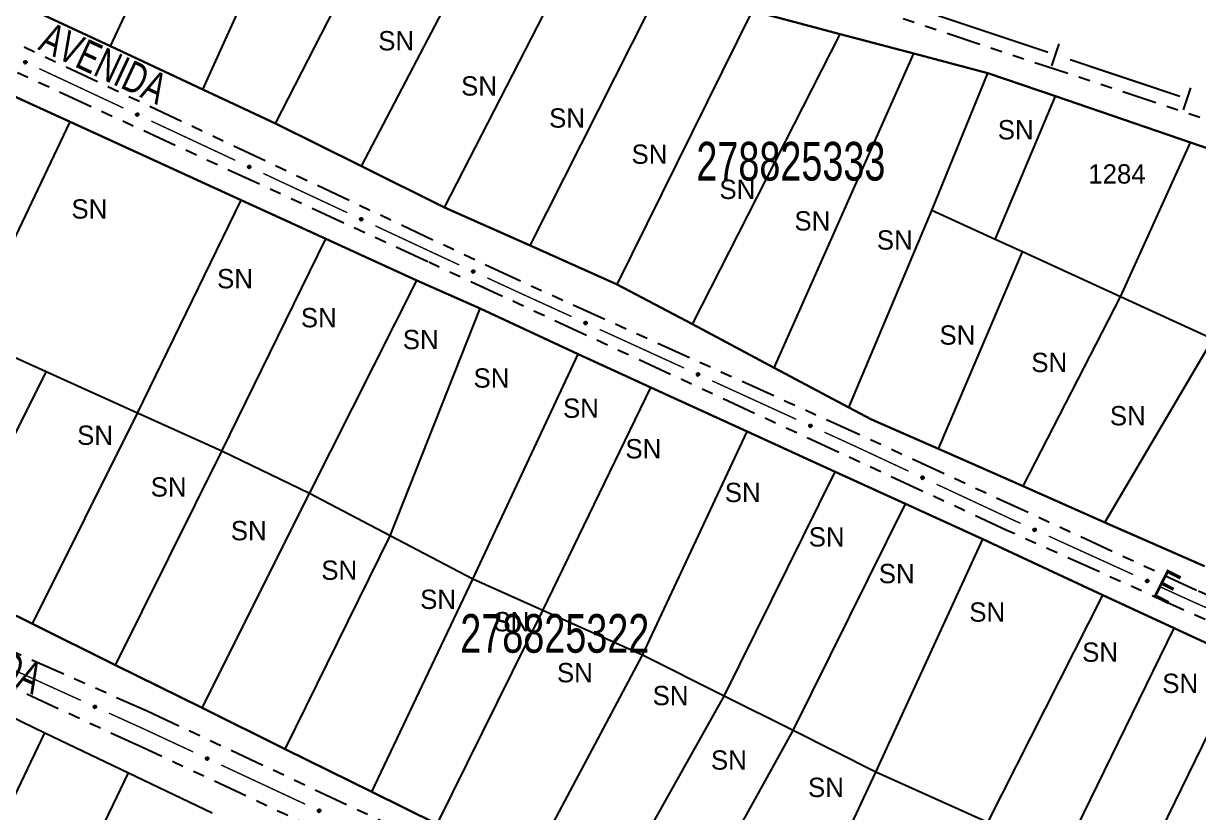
# Model space of a CAD drawing. Extents: x 203665 to 205970, y 4870865 to 4873745.
# Drawn here: x 204718.4 to 204870.5, y 4873428.7 to 4873530.9 of the extents above; entities that cross this region are included whole.
import ezdxf
from ezdxf.enums import TextEntityAlignment as Align

# ---------------------------------------------------------------- set-up
doc = ezdxf.new("R2010")
doc.units = 0
doc.header["$LTSCALE"] = 1.5
doc.header["$MEASUREMENT"] = 0
doc.linetypes.add('TRACO_25', pattern=[8, 3, -1, 1, -1, 1, -1])
for name, color, linetype in [('CD_MALHA_LOTES', 7, 'CONTINUOUS'), ('CD_TXT_QUADRA', 7, 'CONTINUOUS'), ('LM-LIM-SETORES-BAIRROS', 250, 'CONTINUOUS'), ('RU-QUADRA', 210, 'CONTINUOUS'), ('SV-EIXO-RUA-N-PAV', 6, 'CONTINUOUS'), ('SV-RUA-NAO-PAV', 7, 'CONTINUOUS'), ('SV-TXT-RUA-N-PAV', 7, 'CONTINUOUS'), ('Th_NmrPort', 1, 'CONTINUOUS')]:
    doc.layers.add(name, color=color, linetype=linetype)
doc.styles.add('ARIAL', font='ARIAL.SHX')

msp = doc.modelspace()

# ---------------------------------------------------------------- linework, layer by layer
at = {"layer": 'CD_MALHA_LOTES', "linetype": 'Continuous', "flags": 128}
for points in [[(204729.648978, 4873527.948815), (204743.143872, 4873556.905958)], [(204741.621224, 4873522.347746), (204755.494282, 4873553.003754)], [(204751, 4873517.96), (204767.09, 4873549.34)], [(204762.154102, 4873512.418601), (204779.335392, 4873545.275572)], [(204772.9, 4873507.08), (204790.59, 4873541.54)], [(204784.004126, 4873502.127152), (204801.592315, 4873537.068604)], [(204729.648978, 4873527.948815), (204718.715655, 4873533.063837)], [(204795.23, 4873497.12), (204812.76, 4873532.53)], [(204812.76, 4873532.53), (204824.121069, 4873529.522987)], [(204804.978252, 4873491.943832), (204824.121069, 4873529.522987)], [(204824.121069, 4873529.522987), (204833.664302, 4873526.997113)], [(204741.621224, 4873522.347746), (204729.648978, 4873527.948815)], [(204815.551503, 4873486.329603), (204833.664302, 4873526.997113)], [(204833.664302, 4873526.997113), (204843.25, 4873524.46)], [(204835.97, 4873506.68), (204843.25, 4873524.46)], [(204843.25, 4873524.46), (204851.985339, 4873521.465648)], [(204717.150195, 4873521.490236), (204724.424104, 4873518.162118)], [(204751, 4873517.96), (204741.621224, 4873522.347746)], [(204844.199308, 4873502.912953), (204851.985339, 4873521.465648)], [(204851.985339, 4873521.465648), (204869.481131, 4873515.468336)], [(204711.2, 4873490.35), (204724.424104, 4873518.162118)], [(204724.424104, 4873518.162118), (204746.583742, 4873508.023156)], [(204762.154102, 4873512.418601), (204751, 4873517.96)], [(204860.421658, 4873495.487012), (204869.481131, 4873515.468336)], [(204869.481131, 4873515.468336), (204881.890949, 4873511.214424)], [(204772.9, 4873507.08), (204762.154102, 4873512.418601)], [(204733.150396, 4873480.449624), (204746.583742, 4873508.023156)], [(204746.583742, 4873508.023156), (204757.533117, 4873503.013359)], [(204784.004126, 4873502.127152), (204772.9, 4873507.08)], [(204825.228154, 4873481.191454), (204835.97, 4873506.68)], [(204844.199308, 4873502.912953), (204835.97, 4873506.68)], [(204744.08, 4873475.52), (204757.533117, 4873503.013359)], [(204757.533117, 4873503.013359), (204769.313578, 4873497.623305)], [(204847.705568, 4873501.307928), (204844.199308, 4873502.912953)], [(204795.23, 4873497.12), (204784.004126, 4873502.127152)], [(204836.839897, 4873475.806703), (204847.705568, 4873501.307928)], [(204860.421658, 4873495.487012), (204847.705568, 4873501.307928)], [(204755.41, 4873470.06), (204769.313578, 4873497.623305)], [(204769.313578, 4873497.623305), (204777.524129, 4873494.013082)], [(204804.978252, 4873491.943832), (204795.23, 4873497.12)], [(204847.799352, 4873470.972255), (204860.421658, 4873495.487012)], [(204872.374364, 4873490.015542), (204860.421658, 4873495.487012)], [(204765.870989, 4873464.559688), (204777.524129, 4873494.013082)], [(204777.524129, 4873494.013082), (204790.198867, 4873488.06741)], [(204815.551503, 4873486.329603), (204804.978252, 4873491.943832)], [(204721.308632, 4873485.790663), (204711.2, 4873490.35)], [(204858.384811, 4873466.302786), (204872.374364, 4873490.015542)], [(204776.54, 4873458.95), (204790.198867, 4873488.06741)], [(204790.198867, 4873488.06741), (204799.595364, 4873483.76812)], [(204825.228154, 4873481.191454), (204815.551503, 4873486.329603)], [(204707.913803, 4873458.923831), (204721.308632, 4873485.790663)], [(204733.150396, 4873480.449624), (204721.308632, 4873485.790663)], [(204785.618593, 4873454.893959), (204799.595364, 4873483.76812)], [(204799.595364, 4873483.76812), (204812.059091, 4873478.065443)], [(204719.563892, 4873453.15541), (204733.150396, 4873480.449624)], [(204744.08, 4873475.52), (204733.150396, 4873480.449624)], [(204836.839897, 4873475.806703), (204828.15, 4873479.64), (204825.228154, 4873481.191454)], [(204798.52, 4873449.13), (204812.059091, 4873478.065443)], [(204812.059091, 4873478.065443), (204823.468225, 4873472.845287)], [(204730.317831, 4873447.830708), (204744.08, 4873475.52)], [(204755.41, 4873470.06), (204744.08, 4873475.52)], [(204847.799352, 4873470.972255), (204836.839897, 4873475.806703)], [(204809.085103, 4873443.826472), (204823.468225, 4873472.845287)], [(204823.468225, 4873472.845287), (204832.557293, 4873468.686657)], [(204858.384811, 4873466.302786), (204847.799352, 4873470.972255)], [(204741.519777, 4873442.284181), (204755.41, 4873470.06)], [(204765.870989, 4873464.559688), (204755.41, 4873470.06)], [(204818.022138, 4873439.340211), (204832.557293, 4873468.686657)], [(204832.557293, 4873468.686657), (204842.56, 4873464.11)], [(204871.258635, 4873460.623869), (204858.384811, 4873466.302786)], [(204752.273707, 4873436.959484), (204765.870989, 4873464.559688)], [(204776.54, 4873458.95), (204765.870989, 4873464.559688)], [(204828.74, 4873433.96), (204842.56, 4873464.11)], [(204842.56, 4873464.11), (204858.12, 4873456.89)], [(204719.563892, 4873453.15541), (204707.913803, 4873458.923831)], [(204763.474176, 4873431.413688), (204776.54, 4873458.95)], [(204785.618593, 4873454.893959), (204776.54, 4873458.95)], [(204843.24, 4873427.44), (204858.12, 4873456.89)], [(204858.12, 4873456.89), (204867.333858, 4873452.626252)], [(204771.943494, 4873427.220193), (204785.618593, 4873454.893959)], [(204798.52, 4873449.13), (204785.618593, 4873454.893959)], [(204730.317831, 4873447.830708), (204719.563892, 4873453.15541)], [(204852.943081, 4873423.081618), (204867.333858, 4873452.626252)], [(204867.333858, 4873452.626252), (204876.427089, 4873448.418324)], [(204783.785183, 4873421.356903), (204798.52, 4873449.13)], [(204809.085103, 4873443.826472), (204798.52, 4873449.13)], [(204862.03, 4873419), (204876.427089, 4873448.418324)], [(204741.519777, 4873442.284181), (204730.317831, 4873447.830708)], [(204710.354215, 4873444.266481), (204721.17277, 4873439.074289)], [(204793.75551, 4873416.420199), (204809.085103, 4873443.826472)], [(204818.022138, 4873439.340211), (204809.085103, 4873443.826472)], [(204752.273707, 4873436.959484), (204741.519777, 4873442.284181)], [(204707.980945, 4873411.546553), (204721.17277, 4873439.074289)], [(204721.17277, 4873439.074289), (204731.991326, 4873433.882098)], [(204802.842351, 4873411.920944), (204818.022138, 4873439.340211)], [(204828.74, 4873433.96), (204818.022138, 4873439.340211)], [(204763.474176, 4873431.413688), (204752.273707, 4873436.959484)], [(204718.787202, 4873406.33619), (204731.991326, 4873433.882098)], [(204731.991326, 4873433.882098), (204742.809882, 4873428.689906)], [(204815.474687, 4873405.666174), (204828.74, 4873433.96)], [(204843.24, 4873427.44), (204828.74, 4873433.96)], [(204771.943494, 4873427.220193), (204763.474176, 4873431.413688)]]:
    msp.add_lwpolyline(points, dxfattribs=at)
at = {"layer": 'LM-LIM-SETORES-BAIRROS', "const_width": 0.25}
for points in [[(204836.797598, 4873531.907233), (204851.025618, 4873527.157133)], [(204853.871222, 4873526.207113), (204868.099242, 4873521.457013)]]:
    msp.add_lwpolyline(points, dxfattribs=at)
at = {"layer": 'LM-LIM-SETORES-BAIRROS'}
for points in [[(204851.499143, 4873525.417658), (204852.449163, 4873528.263261)], [(204868.572767, 4873519.717538), (204869.522787, 4873522.563142)]]:
    msp.add_lwpolyline(points, dxfattribs=at)
at = {"layer": 'RU-QUADRA', "linetype": 'Continuous', "flags": 128}
for points in [[(204718.715655, 4873533.063837), (204729.648978, 4873527.948815), (204741.621224, 4873522.347746), (204751, 4873517.96), (204762.154102, 4873512.418601), (204772.9, 4873507.08), (204784.004126, 4873502.127152), (204795.23, 4873497.12), (204804.978252, 4873491.943832), (204815.551503, 4873486.329603), (204825.228154, 4873481.191454), (204828.15, 4873479.64), (204836.839897, 4873475.806703), (204847.799352, 4873470.972255), (204858.384811, 4873466.302786), (204871.258635, 4873460.623869)], [(204881.890949, 4873511.214424), (204869.481131, 4873515.468336), (204851.985339, 4873521.465648), (204843.25, 4873524.46), (204833.664302, 4873526.997113), (204824.121069, 4873529.522987), (204812.76, 4873532.53)], [(204876.427089, 4873448.418324), (204867.333858, 4873452.626252), (204858.12, 4873456.89), (204842.56, 4873464.11), (204832.557293, 4873468.686657), (204823.468225, 4873472.845287), (204812.059091, 4873478.065443), (204799.595364, 4873483.76812), (204790.198867, 4873488.06741), (204777.524129, 4873494.013082), (204769.313578, 4873497.623305), (204757.533117, 4873503.013359), (204746.583742, 4873508.023156), (204724.424104, 4873518.162118), (204717.150195, 4873521.490236)], [(204707.913803, 4873458.923831), (204719.563892, 4873453.15541), (204730.317831, 4873447.830708), (204741.519777, 4873442.284181), (204752.273707, 4873436.959484), (204763.474176, 4873431.413688), (204771.943494, 4873427.220193), (204783.785183, 4873421.356903), (204793.75551, 4873416.420199), (204802.842351, 4873411.920944), (204815.474687, 4873405.666174), (204828.011592, 4873399.458655), (204838.676933, 4873394.177822), (204848.038802, 4873389.54239), (204860.981651, 4873383.133872), (204871.219246, 4873378.064833)], [(204710.354215, 4873444.266481), (204721.17277, 4873439.074289), (204731.991326, 4873433.882098), (204742.809882, 4873428.689906)]]:
    msp.add_lwpolyline(points, dxfattribs=at)
at = {"layer": 'SV-EIXO-RUA-N-PAV'}
for points in [[(204718.552827, 4873526.046613), (204718.598568, 4873526.063927), (204718.641421, 4873526.069454), (204718.678489, 4873526.063776), (204718.709937, 4873526.050218), (204718.740548, 4873526.032724), (204718.767518, 4873526.008277), (204718.791442, 4873525.974513), (204718.809132, 4873525.92875), (204718.811909, 4873525.884479), (204718.808287, 4873525.84784), (204718.796038, 4873525.814234), (204718.778545, 4873525.784782), (204718.752224, 4873525.757607), (204718.717771, 4873525.733696), (204718.671324, 4873525.717022), (204718.629275, 4873525.711892), (204718.593565, 4873525.718324), (204718.559858, 4873525.730853), (204718.528821, 4873525.749088), (204718.502485, 4873525.773238), (204718.478473, 4873525.807971), (204718.462623, 4873525.854032), (204718.457027, 4873525.895912), (204718.462957, 4873525.931703), (204718.476039, 4873525.96461), (204718.493212, 4873525.995525), (204718.516658, 4873526.02366), (204718.552827, 4873526.046613)], [(204733.044376, 4873519.26465), (204733.090117, 4873519.281964), (204733.13297, 4873519.287491), (204733.170038, 4873519.281814), (204733.201486, 4873519.268255), (204733.232097, 4873519.250761), (204733.259067, 4873519.226314), (204733.282991, 4873519.19255), (204733.300681, 4873519.146788), (204733.303458, 4873519.102517), (204733.299836, 4873519.065878), (204733.287586, 4873519.032272), (204733.270093, 4873519.00282), (204733.243773, 4873518.975644), (204733.20932, 4873518.951734), (204733.162873, 4873518.935059), (204733.120824, 4873518.929929), (204733.085114, 4873518.936362), (204733.051407, 4873518.948891), (204733.02037, 4873518.967126), (204732.994034, 4873518.991276), (204732.970022, 4873519.026008), (204732.954172, 4873519.072069), (204732.948576, 4873519.113949), (204732.954506, 4873519.14974), (204732.967588, 4873519.182648), (204732.984761, 4873519.213563), (204733.008207, 4873519.241697), (204733.044376, 4873519.26465)], [(204747.538026, 4873512.487275), (204747.583761, 4873512.504605), (204747.626612, 4873512.510148), (204747.663682, 4873512.504484), (204747.695135, 4873512.490937), (204747.725752, 4873512.473454), (204747.752731, 4873512.449017), (204747.776667, 4873512.415262), (204747.794374, 4873512.369506), (204747.797167, 4873512.325236), (204747.793559, 4873512.288595), (204747.781321, 4873512.254985), (204747.763839, 4873512.225527), (204747.737528, 4873512.198342), (204747.703084, 4873512.174418), (204747.656643, 4873512.157727), (204747.614596, 4873512.152581), (204747.578884, 4873512.159001), (204747.545172, 4873512.171518), (204747.514129, 4873512.189741), (204747.487783, 4873512.213882), (204747.463759, 4873512.248605), (204747.447892, 4873512.294661), (204747.442281, 4873512.336539), (204747.448198, 4873512.372332), (204747.461268, 4873512.405244), (204747.47843, 4873512.436166), (204747.501865, 4873512.464309), (204747.538026, 4873512.487275)], [(204762.032048, 4873505.710599), (204762.077783, 4873505.72793), (204762.120634, 4873505.733473), (204762.157704, 4873505.727809), (204762.189157, 4873505.714262), (204762.219774, 4873505.696779), (204762.246753, 4873505.672342), (204762.270689, 4873505.638587), (204762.288396, 4873505.59283), (204762.291189, 4873505.548561), (204762.28758, 4873505.51192), (204762.275343, 4873505.47831), (204762.257861, 4873505.448851), (204762.23155, 4873505.421666), (204762.197106, 4873505.397743), (204762.150665, 4873505.381052), (204762.108618, 4873505.375906), (204762.072906, 4873505.382326), (204762.039194, 4873505.394843), (204762.008151, 4873505.413066), (204761.981805, 4873505.437206), (204761.957781, 4873505.47193), (204761.941914, 4873505.517985), (204761.936303, 4873505.559864), (204761.94222, 4873505.595657), (204761.95529, 4873505.628569), (204761.972452, 4873505.65949), (204761.995887, 4873505.687633), (204762.032048, 4873505.710599)], [(204776.53434, 4873498.952684), (204776.580009, 4873498.970187), (204776.622839, 4873498.975891), (204776.65993, 4873498.970367), (204776.691434, 4873498.956939), (204776.722117, 4873498.939571), (204776.749188, 4873498.915236), (204776.773251, 4873498.881571), (204776.79113, 4873498.835882), (204776.79409, 4873498.791623), (204776.79062, 4873498.754969), (204776.778509, 4873498.721313), (204776.761138, 4873498.691789), (204776.734931, 4873498.664505), (204776.700577, 4873498.640452), (204776.654199, 4873498.623586), (204776.612172, 4873498.618282), (204776.576436, 4873498.624567), (204776.542677, 4873498.636956), (204776.511565, 4873498.655062), (204776.485129, 4873498.679103), (204776.460974, 4873498.713736), (204776.444933, 4873498.759731), (204776.439164, 4873498.801588), (204776.444946, 4873498.837403), (204776.457892, 4873498.870364), (204776.474937, 4873498.90135), (204776.498266, 4873498.929582), (204776.53434, 4873498.952684)], [(204791.073553, 4873492.274914), (204791.119136, 4873492.29264), (204791.161938, 4873492.298553), (204791.199055, 4873492.293211), (204791.230624, 4873492.279937), (204791.261392, 4873492.262719), (204791.288582, 4873492.238517), (204791.312809, 4873492.20497), (204791.330912, 4873492.159369), (204791.334088, 4873492.115125), (204791.330797, 4873492.078455), (204791.318851, 4873492.04474), (204791.301625, 4873492.015131), (204791.27555, 4873491.987719), (204791.241314, 4873491.963499), (204791.19502, 4873491.946406), (204791.153019, 4873491.940896), (204791.117253, 4873491.947007), (204791.083434, 4873491.959231), (204791.052234, 4873491.977185), (204791.02568, 4873492.001096), (204791.001356, 4873492.03561), (204790.985091, 4873492.081526), (204790.979117, 4873492.123354), (204790.984724, 4873492.159197), (204790.997508, 4873492.192221), (204791.014402, 4873492.223291), (204791.037593, 4873492.251635), (204791.073553, 4873492.274914)], [(204805.62572, 4873485.624015), (204805.671303, 4873485.641741), (204805.714104, 4873485.647654), (204805.751222, 4873485.642312), (204805.782791, 4873485.629038), (204805.813558, 4873485.611821), (204805.840748, 4873485.587618), (204805.864976, 4873485.554072), (204805.883078, 4873485.50847), (204805.886254, 4873485.464226), (204805.882963, 4873485.427556), (204805.871017, 4873485.393841), (204805.853791, 4873485.364232), (204805.827717, 4873485.33682), (204805.793481, 4873485.3126), (204805.747186, 4873485.295507), (204805.705186, 4873485.289997), (204805.669419, 4873485.296108), (204805.6356, 4873485.308332), (204805.6044, 4873485.326286), (204805.577847, 4873485.350197), (204805.553522, 4873485.384711), (204805.537257, 4873485.430628), (204805.531284, 4873485.472456), (204805.53689, 4873485.508298), (204805.549675, 4873485.541323), (204805.566568, 4873485.572392), (204805.589759, 4873485.600737), (204805.62572, 4873485.624015)], [(204820.175752, 4873478.968341), (204820.221342, 4873478.986048), (204820.264146, 4873478.991944), (204820.301262, 4873478.986586), (204820.332825, 4873478.9733), (204820.363585, 4873478.95607), (204820.390765, 4873478.931856), (204820.414979, 4873478.8983), (204820.433063, 4873478.852691), (204820.436221, 4873478.808446), (204820.432915, 4873478.771777), (204820.420955, 4873478.738067), (204820.403717, 4873478.708465), (204820.377631, 4873478.681064), (204820.343386, 4873478.656857), (204820.297084, 4873478.639783), (204820.255081, 4873478.634291), (204820.219317, 4873478.640416), (204820.185503, 4873478.652654), (204820.15431, 4873478.670621), (204820.127767, 4873478.694543), (204820.103457, 4873478.729067), (204820.08721, 4873478.77499), (204820.081254, 4873478.816821), (204820.086875, 4873478.852661), (204820.099673, 4873478.88568), (204820.116579, 4873478.916742), (204820.139782, 4873478.945078), (204820.175752, 4873478.968341)], [(204834.696584, 4873472.247596), (204834.742307, 4873472.26496), (204834.785153, 4873472.270534), (204834.822228, 4873472.264897), (204834.85369, 4873472.251373), (204834.88432, 4873472.233912), (204834.911317, 4873472.209495), (204834.935278, 4873472.175757), (204834.953018, 4873472.130013), (204834.955843, 4873472.085746), (204834.952261, 4873472.049103), (204834.940048, 4873472.015483), (204834.922587, 4873471.986012), (204834.896296, 4873471.958808), (204834.861869, 4873471.93486), (204834.81544, 4873471.918135), (204834.773397, 4873471.912959), (204834.73768, 4873471.919353), (204834.703959, 4873471.931845), (204834.672903, 4873471.950046), (204834.64654, 4873471.974167), (204834.622491, 4873472.008873), (204834.60659, 4873472.054917), (204834.600949, 4873472.096791), (204834.60684, 4873472.132589), (204834.619886, 4873472.16551), (204834.637025, 4873472.196444), (204834.66044, 4873472.224604), (204834.696584, 4873472.247596)], [(204849.206046, 4873465.506832), (204849.251598, 4873465.524638), (204849.294389, 4873465.530626), (204849.331516, 4873465.525348), (204849.363108, 4873465.51213), (204849.393906, 4873465.494966), (204849.421138, 4873465.470812), (204849.445424, 4873465.437307), (204849.463606, 4873465.391738), (204849.46686, 4873465.3475), (204849.463633, 4873465.310824), (204849.451746, 4873465.277087), (204849.434571, 4873465.247449), (204849.408545, 4873465.219991), (204849.374352, 4873465.195711), (204849.328087, 4873465.178537), (204849.286096, 4873465.172954), (204849.250319, 4873465.179002), (204849.216479, 4873465.191167), (204849.185247, 4873465.209066), (204849.158652, 4873465.232931), (204849.134268, 4873465.267403), (204849.117922, 4873465.313291), (204849.111876, 4873465.355108), (204849.117419, 4873465.390961), (204849.130146, 4873465.424007), (204849.146985, 4873465.455106), (204849.170127, 4873465.483491), (204849.206046, 4873465.506832)], [(204863.769818, 4873458.881385), (204863.81537, 4873458.89919), (204863.858161, 4873458.905179), (204863.895288, 4873458.899901), (204863.92688, 4873458.886682), (204863.957677, 4873458.869519), (204863.98491, 4873458.845364), (204864.009196, 4873458.81186), (204864.027378, 4873458.76629), (204864.030631, 4873458.722052), (204864.027405, 4873458.685376), (204864.015518, 4873458.65164), (204863.998343, 4873458.622001), (204863.972317, 4873458.594544), (204863.938123, 4873458.570263), (204863.891859, 4873458.55309), (204863.849868, 4873458.547507), (204863.814091, 4873458.553554), (204863.78025, 4873458.565719), (204863.749019, 4873458.583619), (204863.722424, 4873458.607484), (204863.698039, 4873458.641955), (204863.681694, 4873458.687843), (204863.675647, 4873458.729661), (204863.681191, 4873458.765513), (204863.693918, 4873458.79856), (204863.710757, 4873458.829658), (204863.733898, 4873458.858044), (204863.769818, 4873458.881385)], [(204727.55571, 4873442.590915), (204727.601247, 4873442.60876), (204727.644032, 4873442.614784), (204727.681164, 4873442.609538), (204727.712768, 4873442.596347), (204727.743579, 4873442.57921), (204727.770832, 4873442.555078), (204727.795147, 4873442.521595), (204727.813368, 4873442.476041), (204727.81666, 4873442.431805), (204727.813464, 4873442.395126), (204727.801606, 4873442.36138), (204727.784457, 4873442.331727), (204727.758454, 4873442.304247), (204727.724281, 4873442.279938), (204727.678031, 4873442.262724), (204727.636045, 4873442.257105), (204727.600263, 4873442.263123), (204727.566412, 4873442.275259), (204727.535165, 4873442.293131), (204727.50855, 4873442.316973), (204727.484136, 4873442.351424), (204727.467751, 4873442.397298), (204727.461669, 4873442.43911), (204727.467182, 4873442.474968), (204727.479881, 4873442.508025), (204727.496693, 4873442.539138), (204727.51981, 4873442.567543), (204727.55571, 4873442.590915)], [(204742.089281, 4873435.897273), (204742.134999, 4873435.914647), (204742.177845, 4873435.920231), (204742.21492, 4873435.914602), (204742.246386, 4873435.901086), (204742.27702, 4873435.883632), (204742.304023, 4873435.859221), (204742.327991, 4873435.825489), (204742.345742, 4873435.779749), (204742.348577, 4873435.735482), (204742.345004, 4873435.698838), (204742.332799, 4873435.665216), (204742.315345, 4873435.635741), (204742.28906, 4873435.608531), (204742.254639, 4873435.584575), (204742.208214, 4873435.567839), (204742.166172, 4873435.562653), (204742.130454, 4873435.569038), (204742.09673, 4873435.581523), (204742.065669, 4873435.599716), (204742.039301, 4873435.623832), (204742.015243, 4873435.658532), (204741.999332, 4873435.704572), (204741.993681, 4873435.746445), (204741.999563, 4873435.782244), (204742.012601, 4873435.815168), (204742.029734, 4873435.846106), (204742.053142, 4873435.874272), (204742.089281, 4873435.897273)], [(204756.589792, 4873429.134494), (204756.635511, 4873429.151868), (204756.678356, 4873429.157452), (204756.715432, 4873429.151824), (204756.746898, 4873429.138307), (204756.777531, 4873429.120853), (204756.804534, 4873429.096442), (204756.828503, 4873429.06271), (204756.846253, 4873429.016971), (204756.849088, 4873428.972704), (204756.845515, 4873428.93606), (204756.83331, 4873428.902438), (204756.815856, 4873428.872963), (204756.789572, 4873428.845752), (204756.75515, 4873428.821796), (204756.708725, 4873428.80506), (204756.666683, 4873428.799874), (204756.630965, 4873428.80626), (204756.597241, 4873428.818744), (204756.56618, 4873428.836938), (204756.539812, 4873428.861053), (204756.515754, 4873428.895754), (204756.499843, 4873428.941794), (204756.494192, 4873428.983666), (204756.500074, 4873429.019465), (204756.513113, 4873429.05239), (204756.530245, 4873429.083328), (204756.553654, 4873429.111493), (204756.589792, 4873429.134494)]]:
    msp.add_lwpolyline(points, close=True, dxfattribs=at)
for points in [[(204718.457027, 4873525.895912), (204718.778545, 4873525.784782)], [(204718.461366, 4873525.873145), (204718.760656, 4873525.772249)], [(204718.462623, 4873525.854032), (204718.752224, 4873525.757607)], [(204718.46281, 4873525.91164), (204718.784345, 4873525.800333)], [(204718.462957, 4873525.931703), (204718.796038, 4873525.814234)], [(204718.471668, 4873525.946664), (204718.799462, 4873525.829416)], [(204718.474674, 4873525.830759), (204718.732023, 4873525.746479)], [(204718.476039, 4873525.96461), (204718.808287, 4873525.84784)], [(204718.478473, 4873525.807971), (204718.717771, 4873525.733696)], [(204718.48852, 4873525.979455), (204718.806348, 4873525.869883)], [(204718.493212, 4873525.995525), (204718.811909, 4873525.884479)], [(204718.496475, 4873525.790425), (204718.687324, 4873525.728227)], [(204718.502485, 4873525.773238), (204718.671324, 4873525.717022)], [(204718.509159, 4873526.00746), (204718.806556, 4873525.908957)], [(204718.516658, 4873526.02366), (204718.809132, 4873525.92875)], [(204718.519853, 4873525.759899), (204718.644281, 4873525.716733)], [(204718.528821, 4873525.749088), (204718.629275, 4873525.711892)], [(204718.534742, 4873526.033151), (204718.796298, 4873525.951421)], [(204718.552827, 4873526.046613), (204718.791442, 4873525.974513)], [(204718.578126, 4873526.055031), (204718.772603, 4873525.994148)], [(204718.598568, 4873526.063927), (204718.767518, 4873526.008277)], [(204718.622983, 4873526.067183), (204718.745597, 4873526.023359)], [(204718.641421, 4873526.069454), (204718.740548, 4873526.032724)], [(204732.948576, 4873519.113949), (204733.270093, 4873519.00282)], [(204732.952915, 4873519.091182), (204733.252205, 4873518.990287)], [(204732.954172, 4873519.072069), (204733.243773, 4873518.975644)], [(204732.954358, 4873519.129677), (204733.275894, 4873519.018371)], [(204732.954506, 4873519.14974), (204733.287586, 4873519.032272)], [(204732.963217, 4873519.164702), (204733.291011, 4873519.047453)], [(204732.966223, 4873519.048797), (204733.223572, 4873518.964516)], [(204732.967588, 4873519.182648), (204733.299836, 4873519.065878)], [(204732.970022, 4873519.026008), (204733.20932, 4873518.951734)], [(204732.980069, 4873519.197492), (204733.297897, 4873519.087921)], [(204732.984761, 4873519.213563), (204733.303458, 4873519.102517)], [(204732.988024, 4873519.008463), (204733.178873, 4873518.946264)], [(204732.994034, 4873518.991276), (204733.162873, 4873518.935059)], [(204733.000708, 4873519.225497), (204733.298105, 4873519.126994)], [(204733.008207, 4873519.241697), (204733.300681, 4873519.146788)], [(204733.011402, 4873518.977937), (204733.13583, 4873518.934771)], [(204733.02037, 4873518.967126), (204733.120824, 4873518.929929)], [(204733.026291, 4873519.251189), (204733.287847, 4873519.169459)], [(204733.044376, 4873519.26465), (204733.282991, 4873519.19255)], [(204733.069675, 4873519.273069), (204733.264152, 4873519.212186)], [(204733.090117, 4873519.281964), (204733.259067, 4873519.226314)], [(204733.114532, 4873519.28522), (204733.237146, 4873519.241397)], [(204733.13297, 4873519.287491), (204733.232097, 4873519.250761)], [(204747.442281, 4873512.336539), (204747.763839, 4873512.225527)], [(204747.446628, 4873512.313773), (204747.745955, 4873512.212987)], [(204747.447892, 4873512.294661), (204747.737528, 4873512.198342)], [(204747.448058, 4873512.352269), (204747.769634, 4873512.24108)], [(204747.448198, 4873512.372332), (204747.781321, 4873512.254985)], [(204747.456903, 4873512.387297), (204747.78474, 4873512.270168)], [(204747.459952, 4873512.271392), (204747.717332, 4873512.187206)], [(204747.461268, 4873512.405244), (204747.793559, 4873512.288595)], [(204747.463759, 4873512.248605), (204747.703084, 4873512.174418)], [(204747.473744, 4873512.420093), (204747.791612, 4873512.310638)], [(204747.47843, 4873512.436166), (204747.797167, 4873512.325236)], [(204747.481768, 4873512.231067), (204747.672639, 4873512.168938)], [(204747.487783, 4873512.213882), (204747.656643, 4873512.157727)], [(204747.494372, 4873512.448106), (204747.791805, 4873512.349711)], [(204747.501865, 4873512.464309), (204747.794374, 4873512.369506)], [(204747.505157, 4873512.200549), (204747.6296, 4873512.157428)], [(204747.514129, 4873512.189741), (204747.614596, 4873512.152581)], [(204747.519946, 4873512.473807), (204747.781531, 4873512.392172)], [(204747.538026, 4873512.487275), (204747.776667, 4873512.415262)], [(204747.563322, 4873512.495702), (204747.757821, 4873512.43489)], [(204747.583761, 4873512.504605), (204747.752731, 4873512.449017)], [(204747.608174, 4873512.50787), (204747.730804, 4873512.464091)], [(204747.626612, 4873512.510148), (204747.725752, 4873512.473454)], [(204761.967766, 4873505.643418), (204762.285634, 4873505.533963)], [(204761.972452, 4873505.65949), (204762.291189, 4873505.548561)], [(204761.988394, 4873505.67143), (204762.285827, 4873505.573036)], [(204761.995887, 4873505.687633), (204762.288396, 4873505.59283)], [(204762.013967, 4873505.697131), (204762.275553, 4873505.615497)], [(204762.032048, 4873505.710599), (204762.270689, 4873505.638587)], [(204762.057344, 4873505.719027), (204762.251843, 4873505.658215)], [(204762.077783, 4873505.72793), (204762.246753, 4873505.672342)], [(204762.102196, 4873505.731195), (204762.224826, 4873505.687416)], [(204762.120634, 4873505.733473), (204762.219774, 4873505.696779)], [(204761.936303, 4873505.559864), (204762.257861, 4873505.448851)], [(204761.94065, 4873505.537098), (204762.239977, 4873505.436312)], [(204761.941914, 4873505.517985), (204762.23155, 4873505.421666)], [(204761.94208, 4873505.575593), (204762.263656, 4873505.464404)], [(204761.94222, 4873505.595657), (204762.275343, 4873505.47831)], [(204761.950925, 4873505.610621), (204762.278762, 4873505.493493)], [(204761.953974, 4873505.494717), (204762.211354, 4873505.410531)], [(204761.95529, 4873505.628569), (204762.28758, 4873505.51192)], [(204761.957781, 4873505.47193), (204762.197106, 4873505.397743)], [(204761.97579, 4873505.454391), (204762.166661, 4873505.392263)], [(204761.981805, 4873505.437206), (204762.150665, 4873505.381052)], [(204761.999179, 4873505.423874), (204762.123622, 4873505.380753)], [(204762.008151, 4873505.413066), (204762.108618, 4873505.375906)], [(204776.439164, 4873498.801588), (204776.761138, 4873498.691789)], [(204776.443597, 4873498.778839), (204776.743302, 4873498.679182)], [(204776.444881, 4873498.81734), (204776.766875, 4873498.707364)], [(204776.444933, 4873498.759731), (204776.734931, 4873498.664505)], [(204776.444946, 4873498.837403), (204776.778509, 4873498.721313)], [(204776.453595, 4873498.852401), (204776.781871, 4873498.736509)], [(204776.457081, 4873498.736509), (204776.714776, 4873498.653293)], [(204776.457892, 4873498.870364), (204776.79062, 4873498.754969)], [(204776.460974, 4873498.713736), (204776.700577, 4873498.640452)], [(204776.470312, 4873498.88526), (204776.78859, 4873498.777004)], [(204776.474937, 4873498.90135), (204776.79409, 4873498.791623)], [(204776.479048, 4873498.696265), (204776.670153, 4873498.634857)], [(204776.485129, 4873498.679103), (204776.654199, 4873498.623586)], [(204776.490835, 4873498.913351), (204776.788636, 4873498.816078)], [(204776.498266, 4873498.929582), (204776.79113, 4873498.835882)], [(204776.502552, 4873498.665836), (204776.627158, 4873498.623185)], [(204776.511565, 4873498.655062), (204776.612172, 4873498.618282)], [(204776.516311, 4873498.939148), (204776.778202, 4873498.8585)], [(204776.53434, 4873498.952684), (204776.773251, 4873498.881571)], [(204776.559604, 4873498.961207), (204776.754331, 4873498.901128)], [(204776.580009, 4873498.970187), (204776.749188, 4873498.915236)], [(204776.60441, 4873498.973544), (204776.727204, 4873498.930228)], [(204776.622839, 4873498.975891), (204776.722117, 4873498.939571)], [(204790.979117, 4873492.123354), (204791.301625, 4873492.015131)], [(204790.983662, 4873492.100627), (204791.28385, 4873492.002437)], [(204790.984724, 4873492.159197), (204791.318851, 4873492.04474)], [(204790.984757, 4873492.139134), (204791.307284, 4873492.030734)], [(204790.985091, 4873492.081526), (204791.27555, 4873491.987719)], [(204790.9933, 4873492.174237), (204791.322138, 4873492.059952)], [(204790.997352, 4873492.058364), (204791.255451, 4873491.976409)], [(204790.997508, 4873492.192221), (204791.330797, 4873492.078455)], [(204791.001356, 4873492.03561), (204791.241314, 4873491.963499)], [(204791.009855, 4873492.207178), (204791.328659, 4873492.10048)], [(204791.014402, 4873492.223291), (204791.334088, 4873492.115125)], [(204791.019516, 4873492.018228), (204791.210918, 4873491.957755)], [(204791.02568, 4873492.001096), (204791.19502, 4873491.946406)], [(204791.030241, 4873492.235368), (204791.328514, 4873492.139553)], [(204791.037593, 4873492.251635), (204791.330912, 4873492.159369)], [(204791.043168, 4873491.987914), (204791.167981, 4873491.945873)], [(204791.052234, 4873491.977185), (204791.153019, 4873491.940896)], [(204791.05559, 4873492.26129), (204791.317873, 4873492.181924)], [(204791.073553, 4873492.274914), (204791.312809, 4873492.20497)], [(204791.098775, 4873492.28356), (204791.293794, 4873492.224435)], [(204791.119136, 4873492.29264), (204791.288582, 4873492.238517)], [(204791.143521, 4873492.296116), (204791.266525, 4873492.253401)], [(204791.161938, 4873492.298553), (204791.261392, 4873492.262719)], [(204805.531284, 4873485.472456), (204805.853791, 4873485.364232)], [(204805.535828, 4873485.449728), (204805.836016, 4873485.351538)], [(204805.53689, 4873485.508298), (204805.871017, 4873485.393841)], [(204805.536924, 4873485.488235), (204805.859451, 4873485.379835)], [(204805.537257, 4873485.430628), (204805.827717, 4873485.33682)], [(204805.545466, 4873485.523338), (204805.874305, 4873485.409053)], [(204805.549518, 4873485.407465), (204805.807617, 4873485.32551)], [(204805.549675, 4873485.541323), (204805.882963, 4873485.427556)], [(204805.553522, 4873485.384711), (204805.793481, 4873485.3126)], [(204805.562021, 4873485.556279), (204805.880825, 4873485.449581)], [(204805.566568, 4873485.572392), (204805.886254, 4873485.464226)], [(204805.571682, 4873485.367329), (204805.763085, 4873485.306856)], [(204805.577847, 4873485.350197), (204805.747186, 4873485.295507)], [(204805.582407, 4873485.584469), (204805.88068, 4873485.488655)], [(204805.589759, 4873485.600737), (204805.883078, 4873485.50847)], [(204805.595335, 4873485.337015), (204805.720147, 4873485.294974)], [(204805.6044, 4873485.326286), (204805.705186, 4873485.289997)], [(204805.607756, 4873485.610391), (204805.870039, 4873485.531025)], [(204805.62572, 4873485.624015), (204805.864976, 4873485.554072)], [(204805.650941, 4873485.632662), (204805.84596, 4873485.573536)], [(204805.671303, 4873485.641741), (204805.840748, 4873485.587618)], [(204805.695687, 4873485.645217), (204805.818691, 4873485.602502)], [(204805.714104, 4873485.647654), (204805.813558, 4873485.611821)], [(204820.081254, 4873478.816821), (204820.403717, 4873478.708465)], [(204820.085789, 4873478.794092), (204820.385937, 4873478.695778)], [(204820.086875, 4873478.852661), (204820.420955, 4873478.738067)], [(204820.086901, 4873478.832598), (204820.409383, 4873478.724065)], [(204820.08721, 4873478.77499), (204820.377631, 4873478.681064)], [(204820.095457, 4873478.867697), (204820.424249, 4873478.753277)], [(204820.099462, 4873478.751822), (204820.357527, 4873478.669762)], [(204820.099673, 4873478.88568), (204820.432915, 4873478.771777)], [(204820.103457, 4873478.729067), (204820.343386, 4873478.656857)], [(204820.112026, 4873478.900632), (204820.430786, 4873478.793803)], [(204820.116579, 4873478.916742), (204820.436221, 4873478.808446)], [(204820.121609, 4873478.711678), (204820.312987, 4873478.651126)], [(204820.127767, 4873478.694543), (204820.297084, 4873478.639783)], [(204820.132423, 4873478.928813), (204820.430657, 4873478.832876)], [(204820.139782, 4873478.945078), (204820.433063, 4873478.852691)], [(204820.145249, 4873478.681354), (204820.270045, 4873478.639262)], [(204820.15431, 4873478.670621), (204820.255081, 4873478.634291)], [(204820.157783, 4873478.954724), (204820.420034, 4873478.875251)], [(204820.175752, 4873478.968341), (204820.414979, 4873478.8983)], [(204820.200977, 4873478.976977), (204820.395972, 4873478.917772)], [(204820.221342, 4873478.986048), (204820.390765, 4873478.931856)], [(204820.245728, 4873478.989515), (204820.368715, 4873478.946749)], [(204820.264146, 4873478.991944), (204820.363585, 4873478.95607)], [(204834.632351, 4873472.180368), (204834.950298, 4873472.071144)], [(204834.637025, 4873472.196444), (204834.955843, 4873472.085746)], [(204834.652959, 4873472.208396), (204834.950463, 4873472.110217)], [(204834.66044, 4873472.224604), (204834.953018, 4873472.130013)], [(204834.678514, 4873472.234115), (204834.940159, 4873472.152671)], [(204834.696584, 4873472.247596), (204834.935278, 4873472.175757)], [(204834.721874, 4873472.256043), (204834.916418, 4873472.195371)], [(204834.742307, 4873472.26496), (204834.911317, 4873472.209495)], [(204834.766718, 4873472.268243), (204834.889379, 4873472.224553)], [(204834.785153, 4873472.270534), (204834.88432, 4873472.233912)], [(204834.600949, 4873472.096791), (204834.922587, 4873471.986012)], [(204834.605312, 4873472.074029), (204834.904712, 4873471.973459)], [(204834.60659, 4873472.054917), (204834.896296, 4873471.958808)], [(204834.606714, 4873472.112525), (204834.928371, 4873472.001569)], [(204834.60684, 4873472.132589), (204834.940048, 4873472.015483)], [(204834.615534, 4873472.14756), (204834.943456, 4873472.030669)], [(204834.618667, 4873472.031658), (204834.876108, 4873471.947658)], [(204834.619886, 4873472.16551), (204834.952261, 4873472.049103)], [(204834.622491, 4873472.008873), (204834.861869, 4873471.93486)], [(204834.640512, 4873471.991348), (204834.831428, 4873471.929357)], [(204834.64654, 4873471.974167), (204834.81544, 4873471.918135)], [(204834.663923, 4873471.960847), (204834.788398, 4873471.917817)], [(204834.672903, 4873471.950046), (204834.773397, 4873471.912959)], [(204849.111876, 4873465.355108), (204849.434571, 4873465.247449)], [(204849.116459, 4873465.332389), (204849.416819, 4873465.234724)], [(204849.117419, 4873465.390961), (204849.451746, 4873465.277087)], [(204849.117488, 4873465.370897), (204849.440204, 4873465.263061)], [(204849.117922, 4873465.313291), (204849.408545, 4873465.219991)], [(204849.125969, 4873465.406015), (204849.455007, 4873465.292305)], [(204849.130146, 4873465.424007), (204849.463633, 4873465.310824)], [(204849.130223, 4873465.290149), (204849.388466, 4873465.208646)], [(204849.134268, 4873465.267403), (204849.374352, 4873465.195711)], [(204849.142467, 4873465.438985), (204849.461457, 4873465.332845)], [(204849.146985, 4873465.455106), (204849.46686, 4873465.3475)], [(204849.152458, 4873465.250053), (204849.343966, 4873465.189914)], [(204849.158652, 4873465.232931), (204849.328087, 4873465.178537)], [(204849.162803, 4873465.467211), (204849.461243, 4873465.371918)], [(204849.170127, 4873465.483491), (204849.463606, 4873465.391738)], [(204849.176163, 4873465.21978), (204849.301049, 4873465.177957)], [(204849.185247, 4873465.209066), (204849.286096, 4873465.172954)], [(204849.188107, 4873465.493177), (204849.450528, 4873465.41427)], [(204849.206046, 4873465.506832), (204849.445424, 4873465.437307)], [(204849.231253, 4873465.515523), (204849.426375, 4873465.456738)], [(204849.251598, 4873465.524638), (204849.421138, 4873465.470812)], [(204849.275977, 4873465.528157), (204849.399055, 4873465.485657)], [(204849.294389, 4873465.530626), (204849.393906, 4873465.494966)], [(204863.675647, 4873458.729661), (204863.998343, 4873458.622001)], [(204863.680231, 4873458.706941), (204863.98059, 4873458.609276)], [(204863.681191, 4873458.765513), (204864.015518, 4873458.65164)], [(204863.68126, 4873458.74545), (204864.003976, 4873458.637614)], [(204863.681694, 4873458.687843), (204863.972317, 4873458.594544)], [(204863.68974, 4873458.780568), (204864.018779, 4873458.666858)], [(204863.693918, 4873458.79856), (204864.027405, 4873458.685376)], [(204863.693995, 4873458.664702), (204863.952237, 4873458.583198)], [(204863.698039, 4873458.641955), (204863.938123, 4873458.570263)], [(204863.706238, 4873458.813538), (204864.025228, 4873458.707397)], [(204863.710757, 4873458.829658), (204864.030631, 4873458.722052)], [(204863.716229, 4873458.624605), (204863.907737, 4873458.564466)], [(204863.722424, 4873458.607484), (204863.891859, 4873458.55309)], [(204863.726574, 4873458.841763), (204864.025015, 4873458.74647)], [(204863.733898, 4873458.858044), (204864.027378, 4873458.76629)], [(204863.739935, 4873458.594333), (204863.864821, 4873458.552509)], [(204863.749019, 4873458.583619), (204863.849868, 4873458.547507)], [(204863.751879, 4873458.867729), (204864.0143, 4873458.788822)], [(204863.769818, 4873458.881385), (204864.009196, 4873458.81186)], [(204863.795024, 4873458.890075), (204863.990147, 4873458.831291)], [(204863.81537, 4873458.89919), (204863.98491, 4873458.845364)], [(204863.839748, 4873458.902709), (204863.962827, 4873458.860209)], [(204863.858161, 4873458.905179), (204863.957677, 4873458.869519)], [(204727.461669, 4873442.43911), (204727.784457, 4873442.331727)], [(204727.466272, 4873442.416395), (204727.766715, 4873442.318987)], [(204727.467182, 4873442.474968), (204727.801606, 4873442.36138)], [(204727.467268, 4873442.454904), (204727.790076, 4873442.347344)], [(204727.467751, 4873442.397298), (204727.758454, 4873442.304247)], [(204727.475719, 4873442.49003), (204727.804854, 4873442.376601)], [(204727.479881, 4873442.508025), (204727.813464, 4873442.395126)], [(204727.480072, 4873442.374167), (204727.738384, 4873442.292885)], [(204727.484136, 4873442.351424), (204727.724281, 4873442.279938)], [(204727.492188, 4873442.523014), (204727.811269, 4873442.417146)], [(204727.496693, 4873442.539138), (204727.81666, 4873442.431805)], [(204727.502341, 4873442.334089), (204727.6939, 4873442.274115)], [(204727.50855, 4873442.316973), (204727.678031, 4873442.262724)], [(204727.5125, 4873442.551257), (204727.811022, 4873442.456219)], [(204727.51981, 4873442.567543), (204727.813368, 4873442.476041)], [(204727.526072, 4873442.303837), (204727.650994, 4873442.262121)], [(204727.535165, 4873442.293131), (204727.636045, 4873442.257105)], [(204727.537782, 4873442.577244), (204727.800271, 4873442.498561)], [(204727.55571, 4873442.590915), (204727.795147, 4873442.521595)], [(204727.580909, 4873442.599627), (204727.776081, 4873442.541009)], [(204727.601247, 4873442.60876), (204727.770832, 4873442.555078)], [(204727.625622, 4873442.612299), (204727.748737, 4873442.569904)], [(204727.644032, 4873442.614784), (204727.743579, 4873442.57921)], [(204741.993681, 4873435.746445), (204742.315345, 4873435.635741)], [(204741.99805, 4873435.723684), (204742.297473, 4873435.623184)], [(204741.999332, 4873435.704572), (204742.28906, 4873435.608531)], [(204741.999442, 4873435.76218), (204742.321125, 4873435.6513)], [(204741.999563, 4873435.782244), (204742.332799, 4873435.665216)], [(204742.008254, 4873435.797217), (204742.336203, 4873435.680402)], [(204742.011414, 4873435.681316), (204742.268874, 4873435.597376)], [(204742.012601, 4873435.815168), (204742.345004, 4873435.698838)], [(204742.025063, 4873435.830029), (204742.343036, 4873435.720879)], [(204742.029734, 4873435.846106), (204742.348577, 4873435.735482)], [(204742.045665, 4873435.858062), (204742.343192, 4873435.759953)], [(204742.053142, 4873435.874272), (204742.345742, 4873435.779749)], [(204742.071214, 4873435.883787), (204742.332878, 4873435.802404)], [(204742.089281, 4873435.897273), (204742.327991, 4873435.825489)], [(204742.114569, 4873435.905725), (204742.309127, 4873435.845099)], [(204742.134999, 4873435.914647), (204742.304023, 4873435.859221)], [(204742.15941, 4873435.917935), (204742.282081, 4873435.874274)], [(204742.177845, 4873435.920231), (204742.27702, 4873435.883632)], [(204742.015243, 4873435.658532), (204742.254639, 4873435.584575)], [(204742.033268, 4873435.641011), (204742.2242, 4873435.579065)], [(204742.039301, 4873435.623832), (204742.208214, 4873435.567839)], [(204742.056687, 4873435.610516), (204742.181172, 4873435.567514)], [(204742.065669, 4873435.599716), (204742.166172, 4873435.562653)], [(204756.494192, 4873428.983666), (204756.815856, 4873428.872963)], [(204756.498561, 4873428.960905), (204756.797984, 4873428.860406)], [(204756.499843, 4873428.941794), (204756.789572, 4873428.845752)], [(204756.499953, 4873428.999402), (204756.821636, 4873428.888521)], [(204756.500074, 4873429.019465), (204756.83331, 4873428.902438)], [(204756.508766, 4873429.034438), (204756.836715, 4873428.917624)], [(204756.511925, 4873428.918537), (204756.769386, 4873428.834597)], [(204756.513113, 4873429.05239), (204756.845515, 4873428.93606)], [(204756.515754, 4873428.895754), (204756.75515, 4873428.821796)], [(204756.525574, 4873429.067251), (204756.843547, 4873428.9581)], [(204756.530245, 4873429.083328), (204756.849088, 4873428.972704)], [(204756.53378, 4873428.878232), (204756.724711, 4873428.816286)], [(204756.539812, 4873428.861053), (204756.708725, 4873428.80506)], [(204756.546176, 4873429.095283), (204756.843703, 4873428.997174)], [(204756.553654, 4873429.111493), (204756.846253, 4873429.016971)], [(204756.557198, 4873428.847737), (204756.681683, 4873428.804736)], [(204756.56618, 4873428.836938), (204756.666683, 4873428.799874)], [(204756.571725, 4873429.121009), (204756.833389, 4873429.039625)], [(204756.589792, 4873429.134494), (204756.828503, 4873429.06271)], [(204756.61508, 4873429.142946), (204756.809638, 4873429.08232)], [(204756.635511, 4873429.151868), (204756.804534, 4873429.096442)], [(204756.659921, 4873429.155157), (204756.782593, 4873429.111495)], [(204756.678356, 4873429.157452), (204756.777531, 4873429.120853)]]:
    msp.add_lwpolyline(points, dxfattribs=at)
at = {"layer": 'SV-EIXO-RUA-N-PAV', "const_width": 0.18}
for points in [[(204720.447745, 4873525.038263), (204731.316407, 4873519.951791)], [(204734.939294, 4873518.2563), (204734.964396, 4873518.244553)], [(204734.964396, 4873518.244553), (204745.809806, 4873513.173785)], [(204749.433312, 4873511.479616), (204760.303828, 4873506.39711)], [(204763.927334, 4873504.702941), (204771.174345, 4873501.314603)], [(204771.174345, 4873501.314603), (204771.554894, 4873501.136678)], [(204771.554894, 4873501.136678), (204774.803544, 4873499.632673)], [(204778.433412, 4873497.952179), (204781.155812, 4873496.691808)], [(204781.155812, 4873496.691808), (204782.023169, 4873496.290254)], [(204782.023169, 4873496.290254), (204789.339453, 4873492.946431)], [(204792.977494, 4873491.283707), (204803.891619, 4873486.295533)], [(204807.529661, 4873484.632808), (204808.439171, 4873484.217127)], [(204808.439171, 4873484.217127), (204808.533107, 4873484.174195)], [(204808.533107, 4873484.174195), (204818.441927, 4873479.64057)], [(204822.079287, 4873477.976353), (204825.716646, 4873476.312137)], [(204825.716646, 4873476.312137), (204826.222553, 4873476.080667)], [(204826.222553, 4873476.080667), (204832.967867, 4873472.932854)], [(204836.5926, 4873471.241312), (204846.560614, 4873466.589572)], [(204846.560614, 4873466.589572), (204846.577532, 4873466.581677)], [(204846.577532, 4873466.581677), (204847.470775, 4873466.175317)], [(204851.111718, 4873464.518955), (204862.034546, 4873459.54987)], [(204865.675489, 4873457.893508), (204869.316432, 4873456.237146)], [(204869.316432, 4873456.237146), (204869.694973, 4873456.064938)], [(204869.694973, 4873456.064938), (204876.626719, 4873452.987616)], [(204714.892796, 4873448.217664), (204725.819868, 4873443.257917)], [(204729.462225, 4873441.604667), (204734.015172, 4873439.538106)], [(204734.015172, 4873439.538106), (204734.281268, 4873439.417326)], [(204734.281268, 4873439.417326), (204740.360404, 4873436.582126)], [(204743.985532, 4873434.891431), (204754.860915, 4873429.819347)]]:
    msp.add_lwpolyline(points, dxfattribs=at)
at = {"layer": 'SV-RUA-NAO-PAV', "linetype": 'TRACO_25'}
for points in [[(204890.5, 4873445.11, 7.649497), (204845.7, 4873465.27, 8.08716), (204770.74, 4873500.03, 8.281677), (204702.39, 4873531.53, 8.340033), (204672.45, 4873546.6, 8.2525), (204668.63, 4873551.05, 8.32058), (204666.68, 4873556.63, 8.310855), (204667.008349, 4873569.009336, 8.310855), (204667.25, 4873578.12, 8.777697), (204667.11, 4873584.53, 8.65126), (204663.49, 4873592.02, 8.641535), (204660.01, 4873596.18, 8.777697), (204652.14, 4873601.85, 8.943036), (204637.389248, 4873609.491468, 8.943036)], [(204907.56, 4873441.08, 7.795384), (204870.24, 4873457.5, 7.912095), (204826.45, 4873477.72, 8.2525), (204782.24, 4873497.74, 8.398388), (204704, 4873534.64, 8.437291), (204676.92, 4873548.73, 8.349758), (204671.94, 4873554.01, 8.349758), (204670.57, 4873559.1, 8.32058), (204670.24, 4873563.82, 8.359485), (204670.58, 4873583.26, 8.631808), (204671.99, 4873584.83, 8.631808), (204675.02, 4873584.9, 8.631808), (204678.97, 4873583.57, 8.641535), (204694.7, 4873576.42, 8.680438), (204702.54, 4873573.82, 8.699889), (204710.75, 4873571.27, 8.806874), (204724.95, 4873566.78, 8.923585), (204768.76, 4873551.34, 8.904133), (204776.29, 4873550.22, 8.884681), (204783.38, 4873548.01, 8.874955), (204815.17, 4873537.22, 8.787422), (204871.66, 4873518.43, 8.515099)], [(204889.14, 4873362.03, 7.095122), (204869.61, 4873372, 6.997863), (204863.16, 4873374.96, 6.978412), (204850.04, 4873379.74, 6.929782), (204839.6, 4873383.9, 6.949234), (204828.9, 4873388.5, 6.997863), (204818.42, 4873394.5, 7.172929), (204779.78, 4873415.62, 7.270188), (204733.8, 4873437.15, 7.260462), (204684.89, 4873459.68, 7.260462), (204685.553977, 4873461.035457, 7.260462), (204686.58, 4873463.13, 7.211833), (204734.42, 4873441.89, 7.435527), (204781.23, 4873419.94, 7.435527), (204819.804231, 4873397.39016, 7.065945), (204831.21, 4873391.24, 7.095122), (204840.59, 4873387.03, 7.114574), (204851.22, 4873382.89, 7.134026), (204869.67, 4873375.68, 7.192381), (204890.05, 4873364.82, 7.250736)]]:
    msp.add_polyline3d(points, dxfattribs=at)

# ---------------------------------------------------------------- texts
at = {"layer": 'CD_TXT_QUADRA', "style": 'ARIAL', "width": 0.7}
for s, p in [('278825333', (204805.496665, 4873510.560946)), ('278825322', (204774.932686, 4873449.43299, 10.372738))]:
    msp.add_text(s, height=5, dxfattribs=at).set_placement(p)
at = {"layer": 'SV-TXT-RUA-N-PAV', "style": 'ARIAL', "width": 0.7}
for s, rotation, p in [('AVENIDA', 335, (204720.150994, 4873527.583146)), ('E', 333, (204864.348761, 4873456.82119)), ('AVENIDA', 336, (204703.935431, 4873450.947535))]:
    msp.add_text(s, height=4, rotation=rotation, dxfattribs=at).set_placement(p)
at = {"layer": 'Th_NmrPort', "color": 1}
for s, p in [('SN', (204764.310815, 4873528.657269)), ('SN', (204775.042224, 4873522.803773)), ('SN', (204786.433806, 4873518.65305)), ('SN', (204844.517062, 4873517.136348)), ('SN', (204797.100176, 4873513.970253)), ('1284', (204856.224053, 4873511.41293)), ('SN', (204808.481973, 4873509.417534)), ('SN', (204724.597484, 4873506.879768)), ('SN', (204818.194469, 4873505.335809)), ('SN', (204828.860839, 4873502.864333)), ('SN', (204743.452623, 4873497.856238)), ('SN', (204754.294328, 4873492.805754)), ('SN', (204767.492925, 4873489.977483)), ('SN', (204836.968986, 4873490.55627)), ('SN', (204848.852814, 4873487.009966)), ('SN', (204776.651135, 4873484.99434)), ('SN', (204788.233578, 4873481.088632)), ('SN', (204859.022912, 4873480.111104)), ('SN', (204725.338222, 4873477.586964)), ('SN', (204796.314351, 4873475.836129)), ('SN', (204734.857086, 4873470.890221)), ('SN', (204809.176249, 4873470.179588)), ('SN', (204745.227412, 4873465.233679)), ('SN', (204820.041909, 4873464.425602)), ('SN', (204756.944534, 4873460.115856)), ('SN', (204829.108825, 4873459.674582)), ('SN', (204769.739093, 4873456.344828)), ('SN', (204840.825947, 4873454.691438)), ('SN', (204779.234002, 4873453.449218)), ('SN', (204855.438679, 4873449.506275)), ('SN', (204787.449455, 4873446.849919)), ('SN', (204865.809005, 4873445.465888)), ('SN', (204799.839975, 4873443.886969)), ('SN', (204807.38203, 4873435.536836)), ('SN', (204819.950614, 4873431.997932))]:
    msp.add_text(s, height=2.5, dxfattribs=at).set_placement(p, align=Align.MIDDLE_LEFT)

doc.saveas('drawing.dxf')
